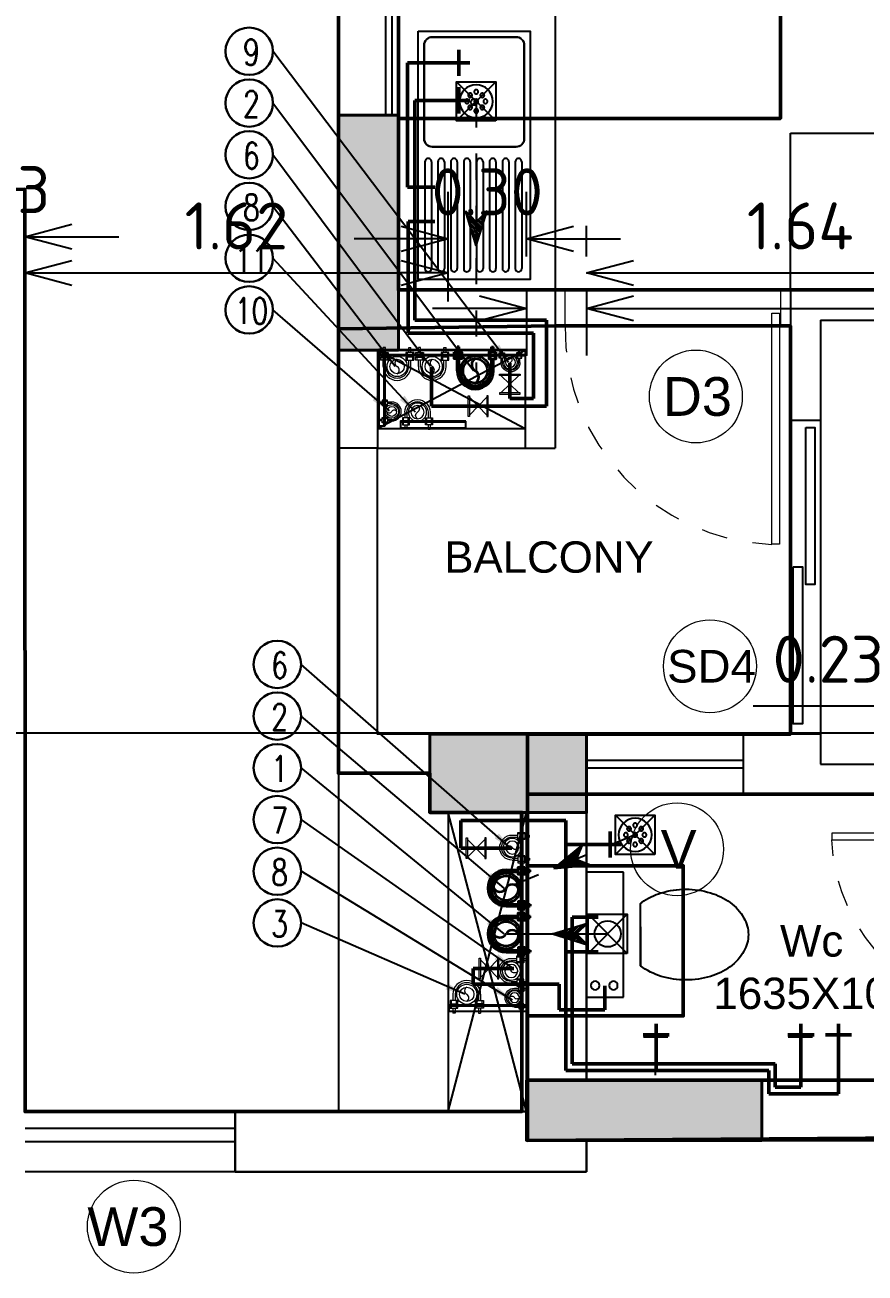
# Model space of a CAD drawing. Header units: inches. Extents: x 0 to 429, y 0 to 146.
# Drawn here: x 250.23 to 253.445, y 115.297 to 120.075 of the extents above; entities that cross this region are included whole.
import ezdxf
from ezdxf.enums import TextEntityAlignment as Align

# ---------------------------------------------------------------- set-up
doc = ezdxf.new("R2010")
doc.units = ezdxf.units.IN
doc.header["$MEASUREMENT"] = 0
doc.linetypes.add('Xr-4BHK-A-B-Typical-Sub$0$DASHED', pattern=[0.75, 0.5, -0.25])
doc.linetypes.add('Xr-4BHK-A-B-Typical-Sub$0$HIDDEN', pattern=[0.375, 0.25, -0.125])
doc.layers.get('DEFPOINTS').update_dxf_attribs({"lineweight": 18})
for name, color, linetype, lineweight in [('FLOOR01', 7, 'Continuous', 50), ('XR-4BHK-A-B-TYPICAL-SUB$0$1PL-CUT', 3, 'Continuous', 25), ('XR-4BHK-A-B-TYPICAL-SUB$0$1PL-SHAFT-PIPE-TEXT-50', 213, 'Continuous', 30), ('XR-4BHK-A-B-TYPICAL-SUB$0$DOOR', 34, 'Continuous', 20), ('XR-4BHK-A-B-TYPICAL-SUB$0$TOWER-COL', 1, 'Continuous', 40), ('XR-4BHK-A-B-TYPICAL-SUB$0$TOWER-COL-HATCH', 9, 'Continuous', 5), ('XR-4BHK-A-B-TYPICAL-SUB$0$WALL', 7, 'Continuous', 30)]:
    doc.layers.add(name, color=color, linetype=linetype, lineweight=lineweight)
for name, color, linetype in [('XR-4BHK-A-B-TYPICAL-SUB$0$1PL-DR-SOIL', 1, 'Continuous'), ('XR-4BHK-A-B-TYPICAL-SUB$0$1PL-DR-WASTE', 5, 'Xr-4BHK-A-B-Typical-Sub$0$DASHED'), ('XR-4BHK-A-B-TYPICAL-SUB$0$1PL-SHAFT-PIPE', 7, 'Continuous'), ('XR-4BHK-A-B-TYPICAL-SUB$0$ELE', 4, 'Continuous')]:
    doc.layers.add(name, color=color, linetype=linetype)
doc.layers.add('XR-4BHK-A-B-TYPICAL-SUB$0$SEWERARE LINE', color=7, linetype='Continuous', lineweight=35, true_color=0xca2d12)
doc.layers.add('XR-4BHK-A-B-TYPICAL-SUB$0$WATER SUPPLAY', color=7, linetype='Continuous', lineweight=0, true_color=0x00f000)
doc.styles.add('Sanvi Common', font='isocpeur.ttf')
doc.styles.add('Xr-4BHK-A-B-Typical-Sub$0$$0$DIM', font='arial.ttf', dxfattribs={"height": 4})
doc.styles.add('Xr-4BHK-A-B-Typical-Sub$0$$1$Standard', font='arial.ttf')
doc.styles.add('Xr-4BHK-A-B-Typical-Sub$0$AUDIT_D_080506184754-0', font='romans.shx')
doc.styles.add('Xr-4BHK-A-B-Typical-Sub$0$DIM', font='arial.ttf')
doc.styles.add('Xr-4BHK-A-B-Typical-Sub$0$Standard', font='ARIALN.TTF')
doc.dimstyles.new('Sanvi Common', dxfattribs={"dimtxt": 0.18, "dimasz": 0.18, "dimexe": 0.18, "dimexo": 0.0625, "dimgap": 0.09, "dimtad": 1, "dimzin": 0, "dimdsep": 46, "dimtxsty": 'Sanvi Common', "dimblk": 'OPEN30', "dimcen": 0.09, "dimclrd": 68, "dimclre": 68, "dimclrt": 40, "dimadec": 0, "dimazin": 0, "dimtfac": 1, "dimtofl": 0, "dimtmove": 0, "dimatfit": 3, "dimldrblk": 'OPEN30', "dimfxl": 1, "dimtolj": 1, "dimtzin": 0, "dimarcsym": 0})
doc.dimstyles.new('Xr-4BHK-A-B-Typical-Sub$0$DIM 75', dxfattribs={"dimtxt": 75, "dimasz": 75, "dimexe": 0.18, "dimexo": 0.0625, "dimgap": 0.09, "dimtad": 0, "dimtih": 1, "dimtoh": 1, "dimdec": 0, "dimzin": 0, "dimdsep": 46, "dimtxsty": 'Xr-4BHK-A-B-Typical-Sub$0$Standard', "dimcen": 0.09, "dimclrd": 256, "dimclre": 256, "dimclrt": 256, "dimadec": 0, "dimazin": 0, "dimtfac": 1, "dimtdec": 0, "dimtofl": 0, "dimtmove": 0, "dimatfit": 3, "dimfxl": 1, "dimtolj": 1, "dimtzin": 0, "dimarcsym": 0})

# ---------------------------------------------------------------- blocks, each defined once
blk = doc.blocks.new('Xr-4BHK-A-B-Typical-Sub$0$core typ')
at = {"layer": 'XR-4BHK-A-B-TYPICAL-SUB$0$ELE'}
for p, q in [((1665.4, 9885.4), (1665.4, 8590.5)), ((2085.4, 9735.2), (2085.4, 8590.5)), ((2385.4, 8590.7), (2085.4, 9735.2)), ((2085.4, 8590.5), (2385.4, 9735.2)), ((1270.4, 8590.5), (466.3, 8590.5)), ((1270.4, 8525.5), (466.3, 8525.5)), ((1270.4, 8475.5), (466.3, 8475.5)), ((1270.4, 8360), (466.3, 8360))]:
    blk.add_line(p, q, dxfattribs=at)
at = {"layer": 'XR-4BHK-A-B-TYPICAL-SUB$0$WALL'}
for p, q in [((2385.4, 8590.5), (2385.5, 9735.2)), ((2615.4, 9735.2), (2615.4, 8710.4)), ((1270.4, 8590.5), (1270.4, 8360.5)), ((2385.4, 8590.5), (1270.4, 8590.5)), ((2615, 8480), (2615, 8360.5)), ((2615, 8360.5), (1270.4, 8360.5))]:
    blk.add_line(p, q, dxfattribs=at)
blk = doc.blocks.new('*X182')
at = {"color": 0}
for p, q in [((3201.6, 1890), (3698.5, 1890)), ((3201.6, 1860), (3698.5, 1860)), ((3201.6, 1830), (3698.5, 1830)), ((3201.6, 1800), (3698.5, 1800)), ((3201.6, 1770), (3698.5, 1770)), ((3201.6, 1740), (3698.5, 1740)), ((3201.6, 1710), (3698.5, 1710)), ((3201.6, 1680), (3698.5, 1680)), ((3201.6, 1650), (3698.5, 1650)), ((3201.6, 1620), (3698.5, 1620)), ((3201.6, 1590), (3698.5, 1590)), ((3201.6, 1560), (3698.5, 1560)), ((3201.6, 1530), (3698.5, 1530)), ((3201.6, 1500), (3698.5, 1500)), ((3201.6, 1470), (3698.5, 1470)), ((3201.6, 1440), (3698.5, 1440))]:
    blk.add_line(p, q, dxfattribs=at)
blk = doc.blocks.new('Xr-4BHK-A-B-Typical-Sub$0$sink14')
blk.add_lwpolyline([(-577.5, -520), (-577.5, 0), (577.5, 0), (577.5, -520)], close=True)
for points in [[(-40.5, -64.5, 0.414214), (-78, -27), (-513, -27, 0.414214), (-550.5, -64.5), (-550.5, -455.5, 0.414214), (-513, -493), (-78, -493, 0.414214), (-40.5, -455.5)], [(-550.5, -455.5), (-550.5, -64.5, -0.414214), (-513, -27), (-78, -27, -0.414214), (-40.5, -64.5), (-40.5, -455.5, -0.414214), (-78, -493), (-513, -493, -0.414214)]]:
    blk.add_lwpolyline(points, format="xyb", close=True)
blk.add_circle((-248, -260), 15)
for centre, start, end in [((29.3, -53.8), 90, 270), ((526.2, -53.8), 270, 90), ((29.3, -113.8), 90, 270), ((526.2, -113.8), 270, 90), ((29.3, -173.8), 90, 270), ((526.2, -173.8), 270, 90), ((29.3, -233.8), 90, 270), ((526.2, -233.8), 270, 90), ((29.3, -293.8), 90, 270), ((526.2, -293.8), 270, 90), ((29.3, -353.8), 90, 270), ((526.2, -353.8), 270, 90), ((29.3, -413.8), 90, 270), ((526.2, -413.8), 270, 90), ((29.3, -473.8), 90, 270), ((526.2, -473.8), 270, 90)]:
    blk.add_arc(centre, 15, start, end)
blk.add_blockref('*X182', (-3172.3, -1928.8))
blk = doc.blocks.new('Xr-4BHK-A-B-Typical-Sub$0$1111')
for p, q in [((-6719.3, 24832.2), (-6719.3, 24832.2)), ((-6770.3, 24610.7), (-7008.8, 24610.7)), ((-6918.9, 24610.7), (-6770.3, 24610.7)), ((-7128.5, 24545.5), (-7128.5, 24404.3)), ((-6650.6, 24545.5), (-7128.5, 24545.5)), ((-6650.6, 24404.3), (-6650.6, 24545.5)), ((-7128.5, 24404.3), (-6650.6, 24404.3)), ((-6849.6, 24404.3), (-6849.6, 24404.3)), ((-6703, 24404.3), (-6703, 24404.3))]:
    blk.add_line(p, q)
at = {"extrusion": (0, 0, -1)}
for centre, major_axis, ratio, start_param, end_param in [((-6859.2, 24842), (-134, 134), 1, 6.126583, 6.550859), ((-6889.6, 24895.3), (90.6, 90.6), 1, -1.303122, -0.785398), ((-6889.6, 24895.3), (-90.6, 90.6), 1, 0.785398, 1.303122), ((-6919.9, 24842), (134, 134), 1, -0.267674, 0.156602), ((-6811.4, 24807.2), (175.8, 175.8), 1, 4.219591, 4.555787), ((-6967.7, 24807.2), (-175.8, 175.8), 1, 1.727398, 2.063595), ((-6735.9, 24784.5), (231.5, 231.5), 1, 3.926991, 4.219591), ((-7043.2, 24784.5), (231.5, 231.5), 1, 0.492798, 0.785398), ((-6735.9, 24784.5), (-231.5, 231.5), 1, 5.205187, 5.497787), ((-7043.2, 24784.5), (231.5, 231.5), 1, 0.785398, 1.077998), ((-6811.4, 24761.7), (-175.8, 175.8), 1, 4.868991, 5.205187), ((-6967.7, 24761.7), (-231.2, 91.4), 0.988951, 3.056609, 3.421062), ((-6859.2, 24726.9), (-134, 134), 1, 4.837165, 4.868991), ((-6694.7, 24507), (-11.5, 11.5), 1, 3.141593, 9.424778), ((-6694.7, 24437.2), (11.5, 11.5), 1, 1.570796326805002, 7.853981633984588)]:
    blk.add_ellipse(centre, major_axis=major_axis, ratio=ratio, start_param=start_param, end_param=end_param, dxfattribs=at)
blk = doc.blocks.new('Xr-4BHK-A-B-Typical-Sub$0$d-750')
at = {"layer": 'XR-4BHK-A-B-TYPICAL-SUB$0$DOOR'}
for p, q in [((0, 718.7), (0, 750)), ((0, 750), (115, 750)), ((115, 718.7), (0, 718.7)), ((115, 750), (115, 718.7)), ((0, 0), (0, 31.2)), ((0, 31.2), (115, 31.2)), ((115, 31.2), (115, 0)), ((115, 0), (0, 0))]:
    blk.add_line(p, q, dxfattribs=at)
blk.add_lwpolyline([(73.9, 34.2), (811.3, 34.2), (811.3, 59.2), (73.9, 59.2)], close=True, dxfattribs=at)
at = {"layer": 'XR-4BHK-A-B-TYPICAL-SUB$0$DOOR', "color": 8, "linetype": 'Xr-4BHK-A-B-Typical-Sub$0$HIDDEN', "extrusion": (0, 0, -1)}
blk.add_ellipse((125, 31.2), major_axis=(218.4, 652.1), ratio=0.99874, start_param=-0.33813, end_param=1.207251, dxfattribs=at)
blk = doc.blocks.new('Xr-4BHK-A-B-Typical-Sub$0$REV.CO.')
at = {"layer": 'XR-4BHK-A-B-TYPICAL-SUB$0$TOWER-COL-HATCH'}
for points in [[(459366.1, 8690), (459596.1, 8690), (459596.1, 9589.8), (459366.1, 9589.8)], [(459246.1, 7219.8), (459246.1, 6920), (458646.1, 6920), (458646.1, 7219.8)]]:
    blk.add_hatch(color=256, dxfattribs=at).paths.add_polyline_path(points)
h = blk.add_hatch(color=256, dxfattribs=at)
h.dxf.hatch_style = 1
h.paths.add_polyline_path([(458876.1, 5665), (458876.1, 5895), (457975.6, 5895), (457975.6, 5665)])
at = {"layer": 'XR-4BHK-A-B-TYPICAL-SUB$0$TOWER-COL'}
for points in [[(459366.1, 8690), (459596.1, 8690), (459596.1, 9589.8), (459366.1, 9589.8)], [(459246.1, 7219.8), (459246.1, 6920), (458646.1, 6920), (458646.1, 7219.8)], [(458876.1, 5895), (458876.1, 5665), (457975.6, 5665), (457975.6, 5895)]]:
    blk.add_lwpolyline(points, close=True, dxfattribs=at)
blk = doc.blocks.new('Xr-4BHK-A-B-Typical-Sub$0$$0$DOOR NO')
at = {"lineweight": 0}
blk.add_circle((0, 0), 10, dxfattribs=at)
at = {"style": 'Xr-4BHK-A-B-Typical-Sub$0$$0$DIM'}
blk.add_attdef('X1', text='', height=9, dxfattribs=at).set_placement((0, 0), align=Align.MIDDLE_CENTER)
blk = doc.blocks.new('_Open30')
at = {"color": 0, "linetype": 'ByBlock', "lineweight": -2}
for p, q in [((-1, 0.268), (0, 0)), ((0, 0), (-1, -0.268)), ((0, 0), (-1, 0))]:
    blk.add_line(p, q, dxfattribs=at)
blk = doc.blocks.new('*D241')
at = {"color": 68, "lineweight": -2, "transparency": 16777216}
for p, q in [((239.3242, 117.3204), (239.3242, 117.5456)), ((256.5442, 117.2963), (256.5442, 117.5456)), ((239.5042, 117.3656), (256.3642, 117.3656))]:
    blk.add_line(p, q, dxfattribs=at)
at = {"layer": 'DEFPOINTS', "color": 0, "transparency": 16777216}
for p in [(256.5442, 117.3656), (239.3242, 117.2579), (256.5442, 117.2338)]:
    blk.add_point(p, dxfattribs=at)
at = {"color": 68, "lineweight": -2, "transparency": 16777216, "xscale": 0.18, "yscale": 0.18, "zscale": 0.18, "rotation": 180}
blk.add_blockref('_Open30', (239.3242, 117.3656), dxfattribs=at)
at = {"color": 68, "lineweight": -2, "transparency": 16777216, "xscale": 0.18, "yscale": 0.18, "zscale": 0.18}
blk.add_blockref('_Open30', (256.5442, 117.3656), dxfattribs=at)
at = {"color": 40, "transparency": 16777216, "insert": (247.9342, 117.5456), "char_height": 0.18, "attachment_point": 5, "style": 'Sanvi Common'}
blk.add_mtext('\\A1;17.22', dxfattribs=at)
blk = doc.blocks.new('*D242')
at = {"color": 68, "lineweight": -2, "transparency": 16777216}
for p, q in [((256.5442, 117.2963), (256.5442, 117.6469)), ((256.7742, 117.3104), (256.7742, 117.6469)), ((256.3642, 117.4669), (253.0162, 117.4669)), ((256.9542, 117.4669), (257.1342, 117.4669))]:
    blk.add_line(p, q, dxfattribs=at)
at = {"layer": 'DEFPOINTS', "color": 0, "transparency": 16777216}
for p in [(256.7742, 117.4669), (256.5442, 117.2338), (256.7742, 117.2479)]:
    blk.add_point(p, dxfattribs=at)
at = {"color": 68, "lineweight": -2, "transparency": 16777216, "xscale": 0.18, "yscale": 0.18, "zscale": 0.18}
blk.add_blockref('_Open30', (256.5442, 117.4669), dxfattribs=at)
at = {"color": 68, "lineweight": -2, "transparency": 16777216, "xscale": 0.18, "yscale": 0.18, "zscale": 0.18, "rotation": 180}
blk.add_blockref('_Open30', (256.7742, 117.4669), dxfattribs=at)
at = {"color": 40, "transparency": 16777216, "insert": (253.3042, 117.6469), "char_height": 0.18, "attachment_point": 5, "style": 'Sanvi Common'}
blk.add_mtext('\\A1;0.23', dxfattribs=at)
blk = doc.blocks.new('*D287')
at = {"color": 68, "lineweight": -2, "transparency": 16777216}
for p, q in [((249.9988, 119.1879), (249.9988, 119.4441)), ((250.2288, 119.1879), (250.2288, 119.4441)), ((249.8188, 119.2641), (249.6388, 119.2641)), ((250.4088, 119.2641), (250.5888, 119.2641))]:
    blk.add_line(p, q, dxfattribs=at)
at = {"layer": 'DEFPOINTS', "color": 0, "transparency": 16777216}
for p in [(250.2288, 119.2641), (249.9988, 119.1254), (250.2288, 119.1254)]:
    blk.add_point(p, dxfattribs=at)
at = {"color": 68, "lineweight": -2, "transparency": 16777216, "xscale": 0.18, "yscale": 0.18, "zscale": 0.18}
blk.add_blockref('_Open30', (249.9988, 119.2641), dxfattribs=at)
at = {"color": 68, "lineweight": -2, "transparency": 16777216, "xscale": 0.18, "yscale": 0.18, "zscale": 0.18, "rotation": 180}
blk.add_blockref('_Open30', (250.2288, 119.2641), dxfattribs=at)
at = {"color": 40, "transparency": 16777216, "insert": (250.1138, 119.4441), "char_height": 0.18, "attachment_point": 5, "style": 'Sanvi Common'}
blk.add_mtext('\\A1;0.23', dxfattribs=at)
blk = doc.blocks.new('*D288')
at = {"color": 68, "lineweight": -2, "transparency": 16777216}
for p, q in [((250.2288, 119.1879), (250.2288, 119.3054)), ((251.8492, 119.1878), (251.8492, 119.3054)), ((250.4088, 119.1254), (251.6692, 119.1254))]:
    blk.add_line(p, q, dxfattribs=at)
at = {"layer": 'DEFPOINTS', "color": 0, "transparency": 16777216}
for p in [(250.2288, 119.1254), (251.8492, 119.1254), (251.8492, 119.1253)]:
    blk.add_point(p, dxfattribs=at)
at = {"color": 68, "lineweight": -2, "transparency": 16777216, "xscale": 0.18, "yscale": 0.18, "zscale": 0.18, "rotation": 180}
blk.add_blockref('_Open30', (250.2288, 119.1254), dxfattribs=at)
at = {"color": 68, "lineweight": -2, "transparency": 16777216, "xscale": 0.18, "yscale": 0.18, "zscale": 0.18}
blk.add_blockref('_Open30', (251.8492, 119.1254), dxfattribs=at)
at = {"color": 40, "transparency": 16777216, "insert": (251.039, 119.3054), "char_height": 0.18, "attachment_point": 5, "style": 'Sanvi Common'}
blk.add_mtext('\\A1;1.62', dxfattribs=at)
blk = doc.blocks.new('*D289')
at = {"color": 68, "lineweight": -2, "transparency": 16777216}
for p, q in [((251.8492, 119.0164), (251.8492, 119.4358)), ((252.1492, 119.1879), (252.1492, 119.4358)), ((251.6692, 119.2558), (251.4892, 119.2558)), ((252.3292, 119.2558), (252.5092, 119.2558))]:
    blk.add_line(p, q, dxfattribs=at)
at = {"layer": 'DEFPOINTS', "color": 0, "transparency": 16777216}
for p in [(252.1492, 119.2558), (252.1492, 119.1254), (251.8492, 118.9539)]:
    blk.add_point(p, dxfattribs=at)
at = {"color": 68, "lineweight": -2, "transparency": 16777216, "xscale": 0.18, "yscale": 0.18, "zscale": 0.18}
blk.add_blockref('_Open30', (251.8492, 119.2558), dxfattribs=at)
at = {"color": 68, "lineweight": -2, "transparency": 16777216, "xscale": 0.18, "yscale": 0.18, "zscale": 0.18, "rotation": 180}
blk.add_blockref('_Open30', (252.1492, 119.2558), dxfattribs=at)
at = {"color": 40, "transparency": 16777216, "insert": (251.9992, 119.4358), "char_height": 0.18, "attachment_point": 5, "style": 'Sanvi Common'}
blk.add_mtext('\\A1;0.30', dxfattribs=at)
blk = doc.blocks.new('*D290')
at = {"color": 68, "lineweight": -2, "transparency": 16777216}
for p, q in [((252.1492, 119.0629), (252.1492, 118.8099)), ((252.3792, 119.0629), (252.3792, 118.8099)), ((251.9692, 118.9899), (251.7892, 118.9899)), ((252.5592, 118.9899), (255.9072, 118.9899))]:
    blk.add_line(p, q, dxfattribs=at)
at = {"layer": 'DEFPOINTS', "color": 0, "transparency": 16777216}
for p in [(252.1492, 119.1254), (252.3792, 119.1254), (252.3792, 118.9899)]:
    blk.add_point(p, dxfattribs=at)
at = {"color": 68, "lineweight": -2, "transparency": 16777216, "xscale": 0.18, "yscale": 0.18, "zscale": 0.18}
blk.add_blockref('_Open30', (252.1492, 118.9899), dxfattribs=at)
at = {"color": 68, "lineweight": -2, "transparency": 16777216, "xscale": 0.18, "yscale": 0.18, "zscale": 0.18, "rotation": 180}
blk.add_blockref('_Open30', (252.3792, 118.9899), dxfattribs=at)
at = {"color": 40, "transparency": 16777216, "insert": (255.6192, 119.1699), "char_height": 0.18, "attachment_point": 5, "style": 'Sanvi Common'}
blk.add_mtext('\\A1;0.23', dxfattribs=at)
blk = doc.blocks.new('*D291')
at = {"color": 68, "lineweight": -2, "transparency": 16777216}
for p, q in [((252.3792, 119.1879), (252.3792, 119.3054)), ((254.0142, 119.1879), (254.0142, 119.3054)), ((252.5592, 119.1254), (253.8342, 119.1254))]:
    blk.add_line(p, q, dxfattribs=at)
at = {"layer": 'DEFPOINTS', "color": 0, "transparency": 16777216}
for p in [(252.3792, 119.1254), (254.0142, 119.1254), (254.0142, 119.1254)]:
    blk.add_point(p, dxfattribs=at)
at = {"color": 68, "lineweight": -2, "transparency": 16777216, "xscale": 0.18, "yscale": 0.18, "zscale": 0.18, "rotation": 180}
blk.add_blockref('_Open30', (252.3792, 119.1254), dxfattribs=at)
at = {"color": 68, "lineweight": -2, "transparency": 16777216, "xscale": 0.18, "yscale": 0.18, "zscale": 0.18}
blk.add_blockref('_Open30', (254.0142, 119.1254), dxfattribs=at)
at = {"color": 40, "transparency": 16777216, "insert": (253.1967, 119.3054), "char_height": 0.18, "attachment_point": 5, "style": 'Sanvi Common'}
blk.add_mtext('\\A1;1.64', dxfattribs=at)
blk = doc.blocks.new('Xr-4BHK-A-B-Typical-Sub$0$CI100')
at = {"layer": 'XR-4BHK-A-B-TYPICAL-SUB$0$SEWERARE LINE', "ltscale": 100}
for p, q in [((-74, 60.7), (-74, 11.5)), ((-66, 60.7), (-66, 11.5)), ((66, 60.7), (66, 11.5)), ((74, 60.7), (74, 11.5)), ((-78.9, 0), (-78.9, 11.5)), ((-61.1, 0), (-61.1, 11.5)), ((61.1, 0), (61.1, 11.5)), ((78.9, 0), (78.9, 11.5)), ((-78.9, -15.5), (-78.9, -4)), ((-74, 0), (-74, -4)), ((-74, -15.5), (-74, -37.3)), ((-74, -16.8), (-74, -37.3)), ((-66, -37.3), (-74, -37.3)), ((-66, 0), (-66, -4)), ((-66, -15.5), (-66, -37.3)), ((-66, -16.8), (-66, -37.3)), ((-61.1, -15.5), (-61.1, -4)), ((61.1, -15.5), (61.1, -4)), ((66, 0), (66, -4)), ((66, -15.5), (66, -37.3)), ((66, -16.8), (66, -37.3)), ((66, -37.3), (74, -37.3)), ((74, 0), (74, -4)), ((74, -15.5), (74, -37.3)), ((74, -16.8), (74, -37.3)), ((78.9, -15.5), (78.9, -4))]:
    blk.add_line(p, q, dxfattribs=at)
for points in [[(-85.4, 0), (-54.6, 0), (-54.6, 11.5), (-85.4, 11.5)], [(85.4, 0), (54.6, 0), (54.6, 11.5), (85.4, 11.5)], [(-85.4, -15.5), (-54.6, -15.5), (-54.6, -4), (-85.4, -4)], [(85.4, -15.5), (54.6, -15.5), (54.6, -4), (85.4, -4)]]:
    blk.add_lwpolyline(points, close=True, dxfattribs=at)
for radius in [60.7, 50]:
    blk.add_circle((0, 60.7), radius, dxfattribs=at)
for centre, radius, start, end in [((0, 60.7), 74, 0, 180), ((0, 60.7), 66, 0, 180), ((13.9, 85.7), 28.6, 119.0199, 240.9801), ((-13.9, 35.7), 28.6, 299.0199, 60.9801)]:
    blk.add_arc(centre, radius, start, end, dxfattribs=at)
blk = doc.blocks.new('Xr-4BHK-A-B-Typical-Sub$0$CI50')
at = {"layer": 'XR-4BHK-A-B-TYPICAL-SUB$0$WATER SUPPLAY', "ltscale": 100}
for p, q in [((-53.2, 2), (-53.2, 13.5)), ((-48.3, 35), (-48.3, 13.5)), ((-48.3, 2), (-48.3, -2)), ((-40.3, 35), (-40.3, 13.5)), ((-40.3, 2), (-40.3, -2)), ((-35.4, 2), (-35.4, 13.5)), ((35.4, 2), (35.4, 13.5)), ((40.3, 35), (40.3, 13.5)), ((40.3, 2), (40.3, -2)), ((48.3, 35), (48.3, 13.5)), ((48.3, 2), (48.3, -2)), ((53.2, 2), (53.2, 13.5)), ((-53.2, -13.5), (-53.2, -2)), ((-48.3, -13.5), (-48.3, -30.6)), ((-48.3, -14.8), (-48.3, -30.6)), ((-40.3, -30.6), (-48.3, -30.6)), ((-40.3, -13.5), (-40.3, -30.6)), ((-40.3, -14.8), (-40.3, -30.6)), ((-35.4, -13.5), (-35.4, -2)), ((35.4, -13.5), (35.4, -2)), ((40.3, -13.5), (40.3, -30.6)), ((40.3, -14.8), (40.3, -30.6)), ((40.3, -30.6), (48.3, -30.6)), ((48.3, -13.5), (48.3, -30.6)), ((48.3, -14.8), (48.3, -30.6)), ((53.2, -13.5), (53.2, -2))]:
    blk.add_line(p, q, dxfattribs=at)
at = {"layer": 'XR-4BHK-A-B-TYPICAL-SUB$0$WATER SUPPLAY', "ltscale": 100, "elevation": 0}
for points in [[(-57.9, 2), (-30.9, 2), (-30.9, 13.5), (-57.9, 13.5)], [(57.9, 2), (30.9, 2), (30.9, 13.5), (57.9, 13.5)], [(-57.9, -13.5), (-30.9, -13.5), (-30.9, -2), (-57.9, -2)], [(57.9, -13.5), (30.9, -13.5), (30.9, -2), (57.9, -2)]]:
    blk.add_lwpolyline(points, close=True, dxfattribs=at)
at = {"layer": 'XR-4BHK-A-B-TYPICAL-SUB$0$WATER SUPPLAY', "ltscale": 100}
for radius in [35, 25]:
    blk.add_circle((0, 35), radius, dxfattribs=at)
for centre, radius, start, end in [((0, 35), 48.3, 0, 180), ((0, 35), 40.3, 360, 180), ((6.9, 47.5), 14.3, 119.0199, 240.9801), ((-6.9, 22.5), 14.3, 299.0199, 60.9801)]:
    blk.add_arc(centre, radius, start, end, dxfattribs=at)
blk = doc.blocks.new('Xr-4BHK-A-B-Typical-Sub$0$A6')
at = {"linetype": 'Continuous', "lineweight": -3}
h = blk.add_hatch(dxfattribs=at)
h.set_pattern_fill('ANSI31', color=8, scale=51.850019, angle=269.9862, style=0)
h.set_pattern_definition([(314.9862146, (-3558.9815, 121585.5365), (4.58404006, 4.58183475), [])])
h.paths.add_polyline_path([(-42.5, 41.5), (0, 0), (-42.5, -41.5), (91.7, 0)])
for p, q in [((-42.5, 41.5), (0, 0)), ((91.7, 0), (-42.5, 41.5)), ((-42.5, -41.5), (0, 0)), ((0, 0), (91.7, 0)), ((91.7, 0), (-42.5, -41.5))]:
    blk.add_line(p, q, dxfattribs=at)
blk = doc.blocks.new('Xr-4BHK-A-B-Typical-Sub$0$FT 100')
at = {"linetype": 'Continuous'}
blk.add_ellipse((0, 0), major_axis=(63.4, -2.9), ratio=1, start_param=0.046079, end_param=6.329264, dxfattribs=at)
for centre in [(-36.7, 0), (-23.3, 23.3), (0, 35.4), (0, 0), (23.3, 23.3), (36.7, 0), (-23.3, -23.3), (0, -35.4), (23.3, -23.3)]:
    blk.add_ellipse(centre, major_axis=(7.97, 0), ratio=1)
blk = doc.blocks.new('Xr-4BHK-A-B-Typical-Sub$0$P-VALVE')
at = {"linetype": 'Continuous'}
for p, q in [((-19.7, 19), (19.7, 19)), ((-19.7, 16.4), (-19.7, 19)), ((19.7, 16.4), (-19.7, 16.4)), ((-17, -16.4), (17, 16.4)), ((-17, 16.4), (17, -16.4)), ((19.7, 19), (19.7, 16.4)), ((19.7, -16.4), (-19.7, -16.4)), ((-19.7, -16.4), (-19.7, -19)), ((-19.7, -19), (19.7, -19)), ((19.7, -19), (19.7, -16.4))]:
    blk.add_line(p, q, dxfattribs=at)
blk = doc.blocks.new('Xr-4BHK-A-B-Typical-Sub$0$A$C14D55273')
at = {"layer": 'XR-4BHK-A-B-TYPICAL-SUB$0$WATER SUPPLAY', "lineweight": 50}
for p, q in [((11894.6, -10860.6), (11894.6, -10960.6)), ((11852.1, -10910.6), (12090, -10910.6)), ((12090, -10910.6), (12090.3, -11386)), ((11894.6, -11004.2), (11894.6, -11104.2)), ((11852.1, -11054.2), (12062.8, -11054.2)), ((12062.8, -11054.2), (12062.8, -11895.6)), ((11985.9, -11386), (12090.3, -11386)), ((11985.9, -11518.2), (12087.9, -11518.2)), ((12087.9, -11518.2), (12088.1, -11945.6)), ((12062.8, -11895.6), (11558.9, -11895.6)), ((11558.9, -11895.6), (11558.9, -12224.8)), ((12088.1, -11945.6), (11607.9, -11945.6)), ((11607.9, -12195.3), (11607.9, -11945.6)), ((11698.6, -12059.7), (11698.6, -12195.3)), ((11998.2, -12075.3), (11998.2, -12224.8)), ((11998.2, -12224.8), (11558.9, -12224.8)), ((11698.6, -12195.3), (11607.9, -12195.3)), ((11315.4, -13852.7), (11315.4, -13952.7)), ((11886.6, -13810.6), (11485.1, -13810.6)), ((11485.1, -13810.6), (11485.1, -14767.6)), ((11886.6, -13916.8), (11886.6, -13810.6)), ((11272.9, -13902.7), (11485.1, -13902.7)), ((11691.7, -13916.8), (11886.6, -13916.8)), ((11360.5, -14180.9), (11460.1, -14180.9)), ((11460.1, -14180.9), (11460.1, -14742.6)), ((11360.5, -14313.1), (11485.1, -14313.1)), ((11683.5, -14377.4), (11838.5, -14377.4)), ((11838.5, -14377.4), (11838.5, -14436.9)), ((11335.1, -14442.9), (11335.1, -14535.9)), ((11510.1, -14436.9), (11510.1, -14535.9)), ((11838.5, -14436.9), (11510.1, -14436.9)), ((11335.1, -14535.9), (11510.1, -14535.9)), ((10441.1, -14588.7), (10441.1, -14856.9)), ((10584.7, -14588.7), (10584.7, -14831.9)), ((11139.1, -14588.7), (11139.1, -14767.6)), ((10491.1, -14631.2), (10391.1, -14631.2)), ((10634.7, -14631.2), (10534.7, -14631.2)), ((11189.1, -14631.2), (11089.1, -14631.2)), ((11460.1, -14742.6), (10682.8, -14742.6)), ((10682.8, -14831.9), (10682.8, -14742.6)), ((11485.1, -14767.6), (10707.8, -14767.6)), ((10707.8, -14856.9), (10707.8, -14767.6)), ((10682.8, -14831.9), (10584.7, -14831.9)), ((10707.8, -14856.9), (10441.1, -14856.9))]:
    blk.add_line(p, q, dxfattribs=at)
at = {"layer": 'XR-4BHK-A-B-TYPICAL-SUB$0$WATER SUPPLAY', "lineweight": 50, "xscale": 2.000000000000041, "yscale": 2.000000000000041, "zscale": 2.000000000000041}
for p, rotation in [((11698.6, -12140.6), 180.0000115776376), ((11820.2, -12224.8), 90.00001157763748), ((11827.4, -13916.8), 90.00001157763748), ((11778.7, -14377.4), 90.00001157763748)]:
    blk.add_blockref('Xr-4BHK-A-B-Typical-Sub$0$P-VALVE', p, dxfattribs=dict(at, rotation=rotation))
blk = doc.blocks.new('Xr-4BHK-A-B-Typical-Sub$0$A$C2521575D')
at = {"layer": 'XR-4BHK-A-B-TYPICAL-SUB$0$1PL-CUT'}
for p, q in [((20731.4, 21566.6), (20581.4, 21416.6)), ((20581.4, 21566.6), (20731.4, 21416.6)), ((21339.7, 18758.9), (21189.7, 18608.9)), ((21189.7, 18758.9), (21339.7, 18608.9)), ((21234.7, 18380), (21084.7, 18230)), ((21084.7, 18380), (21234.7, 18230))]:
    blk.add_line(p, q, dxfattribs=at)
for points in [[(20731.4, 21416.6), (20581.4, 21416.6), (20581.4, 21566.6), (20731.4, 21566.6)], [(21339.7, 18608.9), (21189.7, 18608.9), (21189.7, 18758.9), (21339.7, 18758.9)], [(21234.7, 18230), (21084.7, 18230), (21084.7, 18380), (21234.7, 18380)]]:
    blk.add_lwpolyline(points, close=True, dxfattribs=at)
at = {"layer": 'XR-4BHK-A-B-TYPICAL-SUB$0$1PL-DR-SOIL', "ltscale": 6}
blk.add_line((20774.4, 18305, 0), (21160, 18305), dxfattribs=at)
blk.add_circle((21159.7, 18305), 50, dxfattribs=at)
at = {"layer": 'XR-4BHK-A-B-TYPICAL-SUB$0$1PL-DR-WASTE', "ltscale": 0.015}
for p, q in [((20656.4, 21491.6), (20656.4, 20460.2)), ((21264.7, 18683.9), (20774.4, 18480.6, 0))]:
    blk.add_line(p, q, dxfattribs=at)
at = {"layer": 'XR-4BHK-A-B-TYPICAL-SUB$0$1PL-SHAFT-PIPE'}
for p, q in [((20304.5, 20249.9), (20304.5, 20542.1)), ((20848, 20521.1), (20283.5, 20521.1)), ((20616.8, 20263.3), (20367, 20263.3)), ((20831.6, 18008), (20831.6, 18771.8)), ((20552.6, 18029), (20852.6, 18029))]:
    blk.add_line(p, q, dxfattribs=at)
for points in [[(20848, 20517.1), (20283.5, 20517.1), (20283.5, 20542.1), (20848, 20542.1)], [(20308.5, 20249.9), (20308.5, 20542.1), (20283.5, 20542.1), (20283.5, 20249.9)], [(20616.8, 20267.3), (20367, 20267.3), (20367, 20242.3), (20616.8, 20242.3)], [(20827.6, 18008), (20827.6, 18771.8), (20852.6, 18771.8), (20852.6, 18008)], [(20552.6, 18033), (20852.6, 18033), (20852.6, 18008), (20552.6, 18008)]]:
    blk.add_lwpolyline(points, close=True, dxfattribs=at)
at = {"layer": 'XR-4BHK-A-B-TYPICAL-SUB$0$1PL-SHAFT-PIPE-TEXT-50'}
for centre in [(19787.6, 21683.3), (19787.6, 21485.3), (19787.6, 21287.3), (19787.6, 21089.3), (19787.6, 20891.3), (19787.6, 20693.4), (19895.3, 19336.7), (19895.3, 19138.7), (19895.3, 18940.7), (19895.3, 18742.7), (19895.3, 18544.7), (19895.3, 18346.7)]:
    blk.add_circle(centre, 90.6, dxfattribs=at)
at = {"layer": 'XR-4BHK-A-B-TYPICAL-SUB$0$1PL-DR-SOIL', "ltscale": 6, "extrusion": (7.24768e-22, 1.64894e-08, 1), "xscale": -1, "rotation": 359.986214620394}
for p in [(21039.6, 18304.8, 0), (21040.1, 18305, 0)]:
    blk.add_blockref('Xr-4BHK-A-B-Typical-Sub$0$A6', p, dxfattribs=at)
at = {"layer": 'XR-4BHK-A-B-TYPICAL-SUB$0$1PL-DR-WASTE', "ltscale": 0.75, "xscale": -1, "rotation": 90}
for p in [(20656.4, 21491.6), (21264.7, 18683.9)]:
    blk.add_blockref('Xr-4BHK-A-B-Typical-Sub$0$FT 100', p, dxfattribs=at)
at = {"layer": 'XR-4BHK-A-B-TYPICAL-SUB$0$1PL-DR-WASTE', "ltscale": 0.015, "extrusion": (-1.64894e-08, 7.21301e-22, 1), "xscale": -1, "rotation": 89.986214620394}
blk.add_blockref('Xr-4BHK-A-B-Typical-Sub$0$A6', (20656.4, 21030.3, 0), dxfattribs=at)
at = {"layer": 'XR-4BHK-A-B-TYPICAL-SUB$0$1PL-DR-WASTE', "ltscale": 0.015, "extrusion": (-6.29674e-09, 1.52358e-08, 1), "xscale": -0.9999999999999992, "rotation": 22.50699164902677}
blk.add_blockref('Xr-4BHK-A-B-Typical-Sub$0$A6', (21038.5, 18590.1, 0), dxfattribs=at)
at = {"layer": 'XR-4BHK-A-B-TYPICAL-SUB$0$1PL-SHAFT-PIPE'}
for name, p, xscale, yscale, zscale, rotation in [('Xr-4BHK-A-B-Typical-Sub$0$CI50', (20353.7, 20515.2), 1.099999999976717, 1.099999999976717, 1.099999999976717, 180), ('Xr-4BHK-A-B-Typical-Sub$0$CI50', (20488.1, 20515.2), 1.099999999976717, 1.099999999976717, 1.099999999976717, 180), ('Xr-4BHK-A-B-Typical-Sub$0$CI100', (20652.9, 20517.1), 0.940500000026077, 0.940500000026077, 0.940500000026077, 180), ('Xr-4BHK-A-B-Typical-Sub$0$CI50', (20787.7, 20518.6), -0.75, 0.75, 0.75, 180), ('Xr-4BHK-A-B-Typical-Sub$0$CI50', (20307, 20304.6), 0.75, 0.75, 0.75, 270), ('Xr-4BHK-A-B-Typical-Sub$0$CI100', (20827.6, 18480.4, 0), 0.9405000000042492, 0.9405000000042492, 0.9405000000042492, 90), ('Xr-4BHK-A-B-Typical-Sub$0$CI100', (20827.6, 18304.8, 0), 0.9405000000042492, 0.9405000000042492, 0.9405000000042492, 90), ('Xr-4BHK-A-B-Typical-Sub$0$CI50', (20829.1, 18061), -0.75, 0.75, 0.75, 90)]:
    blk.add_blockref(name, p, dxfattribs=dict(at, xscale=xscale, yscale=yscale, zscale=zscale, rotation=rotation))
at = {"layer": 'XR-4BHK-A-B-TYPICAL-SUB$0$1PL-SHAFT-PIPE', "xscale": -1}
blk.add_blockref('Xr-4BHK-A-B-Typical-Sub$0$CI50', (20431.7, 20267), dxfattribs=at)
at = {"layer": 'XR-4BHK-A-B-TYPICAL-SUB$0$1PL-SHAFT-PIPE', "xscale": -1, "rotation": 90}
for p in [(20829.6, 18635.2), (20825.7, 18163)]:
    blk.add_blockref('Xr-4BHK-A-B-Typical-Sub$0$CI50', p, dxfattribs=at)
at = {"layer": 'XR-4BHK-A-B-TYPICAL-SUB$0$1PL-SHAFT-PIPE', "xscale": 1.099999999976717, "yscale": 1.099999999976717, "zscale": 1.099999999976717}
blk.add_blockref('Xr-4BHK-A-B-Typical-Sub$0$CI50', (20620.3, 18035.2), dxfattribs=at)
at = {"layer": 'XR-4BHK-A-B-TYPICAL-SUB$0$WATER SUPPLAY', "xscale": -1}
blk.add_blockref('Xr-4BHK-A-B-Typical-Sub$0$A$C14D55273', (32483.9, 32549.6), dxfattribs=at)
at = {"layer": 'XR-4BHK-A-B-TYPICAL-SUB$0$1PL-SHAFT-PIPE-TEXT-50', "style": 'Xr-4BHK-A-B-Typical-Sub$0$AUDIT_D_080506184754-0', "width": 0.75}
for s, p in [('9', (19796.2, 21629.6)), ('2', (19796.2, 21431.7)), ('6', (19796.2, 21233.7)), ('8', (19796.2, 21035.7)), ('11', (19796.2, 20837.7)), ('10', (19796.2, 20639.7)), ('6', (19903.9, 19283)), ('2', (19903.9, 19085)), ('1', (19903.9, 18887.1)), ('7', (19903.9, 18689.1)), ('8', (19903.9, 18491.1)), ('3', (19903.9, 18293.1))]:
    blk.add_text(s, height=100, dxfattribs=at).set_placement(p, align=Align.CENTER)
at = {"layer": 'XR-4BHK-A-B-TYPICAL-SUB$0$1PL-SHAFT-PIPE-TEXT-50'}
for points in [[(20780.4, 20492.3), (19878.2, 21683.3)], [(20645.6, 20460.2), (19878.2, 21485.3)], [(20480.9, 20476.7), (19878.2, 21287.3)], [(20346.4, 20476.7), (19878.2, 21089.3)], [(20424.4, 20302), (19878.2, 20891.3)], [(20324.5, 20306.8), (19878.2, 20693.4)], [(20791.6, 18630.4), (19985.9, 19336.7)], [(20763.2, 18480.4, 0), (19985.9, 19138.7, 0)], [(20763.2, 18304.8, 0), (19985.9, 18940.7, 0)], [(20795.5, 18174.6), (19985.9, 18742.7)], [(20795.5, 18051.5), (19985.9, 18544.7)], [(20613, 18073.7), (19985.9, 18346.7)]]:
    blk.add_leader(points, dimstyle='Xr-4BHK-A-B-Typical-Sub$0$DIM 75', dxfattribs=at)

msp = doc.modelspace()

# ---------------------------------------------------------------- linework, layer by layer
for p, q in [((252.2592, 121.3803), (252.2592, 119.0603)), ((251.4292, 121.1953), (251.4292, 119.7299)), ((251.6092, 121.1953), (251.6092, 119.7299)), ((251.6342, 121.1953), (251.6342, 119.7299)), ((251.6592, 121.1953), (251.6592, 119.7299)), ((253.1592, 119.6603), (255.1092, 119.6603)), ((253.1592, 119.0603), (253.1592, 119.6603)), ((251.6592, 119.0603), (252.2592, 119.0603)), ((252.2592, 119.0603), (252.2592, 118.4553)), ((253.1592, 119.0603), (255.1092, 119.0603)), ((253.1592, 119.0603), (253.1592, 118.5603)), ((252.2592, 118.9223), (253.1592, 118.9223)), ((253.2742, 118.9453), (255.1092, 118.9453)), ((253.2742, 118.9453), (253.2742, 118.5603)), ((251.4292, 118.8301), (251.4292, 118.4553)), ((251.5792, 118.8303), (252.1442, 118.8303)), ((251.5792, 118.8303), (252.1442, 118.5303)), ((251.5792, 118.5303), (252.1442, 118.8303)), ((251.5792, 118.8301), (251.5792, 118.4553)), ((252.1442, 118.8303), (252.1442, 118.4553)), ((251.5792, 118.5303), (252.1442, 118.5303)), ((253.2742, 118.5603), (253.1592, 118.5603)), ((253.1592, 118.5603), (253.1592, 117.3603)), ((253.2742, 118.5603), (253.2742, 117.3603)), ((251.5792, 118.4553), (251.4288, 118.4553)), ((251.5788, 118.4553), (252.1442, 118.4553)), ((252.1442, 118.4553), (252.2592, 118.4553)), ((252.3792, 117.3603), (252.9792, 117.3603)), ((252.9792, 117.1303), (252.9792, 117.3603)), ((253.2742, 117.3603), (252.9792, 117.3603)), ((253.2742, 117.3603), (253.2742, 117.2453)), ((252.3792, 117.2603), (252.9792, 117.2603)), ((253.2742, 117.2453), (254.1292, 117.2453)), ((252.9792, 117.2303), (252.3792, 117.2303)), ((252.9792, 117.1303), (252.3792, 117.1303)), ((252.9792, 117.1303), (254.0142, 117.1303)), ((252.6904, 116.2001), (252.5965, 116.2001)), ((252.6435, 116.0553), (252.6435, 116.2246)), ((253.2441, 116.2001), (253.1502, 116.2001)), ((253.1972, 116.0553), (253.1972, 116.2246)), ((252.3792, 116.0353), (254.0142, 116.0353)), ((252.1492, 115.8053), (254.2092, 115.8053))]:
    msp.add_line(p, q)
for points in [[(253.2182, 118.5333), (253.2532, 118.5333), (253.2532, 117.9333), (253.2182, 117.9333)], [(253.1702, 118.0002), (253.2052, 118.0002), (253.2052, 117.4002), (253.1702, 117.4002)]]:
    msp.add_lwpolyline(points, close=True)
for points in [[(251.7792, 117.2103), (251.4292, 117.2103), (251.4288, 118.4553)], [(251.7871, 117.3603), (251.5792, 117.3603), (251.5788, 118.4553)]]:
    msp.add_lwpolyline(points)
at = {"layer": 'FLOOR01', "color": 246}
msp.add_line((252.3275, 119.0607), (253.1525, 119.0607), dxfattribs=at)
at = {"layer": 'FLOOR01', "color": 181}
msp.add_lwpolyline([(256.2284, 128.1206), (251.4292, 128.1206), (251.4292, 123.5606), (250.8292, 123.5606), (250.8292, 121.8656), (251.4292, 121.8656), (251.4292, 117.2105), (251.7792, 117.2106), (251.7792, 117.0604), (252.132, 117.0604), (252.1311, 115.9157), (250.2301, 115.9157), (250.2297, 119.4459), (245.6384, 119.4454)], dxfattribs=at)
at = {"layer": 'FLOOR01', "color": 230}
msp.add_lwpolyline([(256.2242, 128.1206), (251.4292, 128.1205), (251.4292, 123.5605), (250.8292, 123.5605), (250.8292, 121.8655), (251.4293, 121.8655), (251.4293, 118.9117), (252.2592, 118.9226), (253.1592, 118.9225), (253.1592, 117.3605), (252.1527, 117.36), (252.1527, 115.8053), (256.7747, 115.8372)], dxfattribs=at)
at = {"layer": 'FLOOR01', "color": 150}
msp.add_lwpolyline([(251.6592, 121.8652), (254.9942, 121.8652), (254.9942, 119.0606), (251.6592, 119.0606)], close=True, dxfattribs=at)
at = {"layer": 'FLOOR01', "color": 103}
msp.add_lwpolyline([(251.6592, 121.1956), (253.1212, 121.1956), (253.1212, 119.7166), (251.6592, 119.7166)], close=True, dxfattribs=at)
at = {"layer": 'FLOOR01', "color": 81}
msp.add_lwpolyline([(254.0177, 117.1306), (252.1527, 117.1306), (252.1527, 116.0354), (254.0177, 116.0354)], close=True, dxfattribs=at)
at = {"layer": 'FLOOR01', "color": 128}
msp.add_lwpolyline([(252.1527, 116.8565), (252.7492, 116.8565), (252.7492, 116.2815), (252.1527, 116.2815)], close=True, dxfattribs=at)

# ---------------------------------------------------------------- block references
at = {"xscale": 0.001, "yscale": 0.001, "zscale": 0.001}
for name, p in [('Xr-4BHK-A-B-Typical-Sub$0$A$C2521575D', (231.3004, 98.2906)), ('Xr-4BHK-A-B-Typical-Sub$0$core typ', (249.7638, 107.3248))]:
    msp.add_blockref(name, p, dxfattribs=at)
at = {"extrusion": (0, 0, -1), "xscale": 0.001, "yscale": 0.001, "zscale": -0.001}
msp.add_blockref('Xr-4BHK-A-B-Typical-Sub$0$REV.CO.', (-711.0253, 110.1401), dxfattribs=at)
at = {"extrusion": (0, 0, -1)}
for name, p, xscale, yscale, zscale, rotation in [('Xr-4BHK-A-B-Typical-Sub$0$sink14', (-252.1631, 119.5753), -0.0008229600004851826, 0.0008229600004851824, -0.0008229600004851826, 90.00000051872122), ('Xr-4BHK-A-B-Typical-Sub$0$d-750', (-254.1292, 117.0153), -0.001000064621199272, 0.001000064621199272, -0.001000064621199272, 180), ('Xr-4BHK-A-B-Typical-Sub$0$1111', (-227.9749, 109.7033), -0.001000000000000001, 0.001000000000000001, -0.001000000000000001, 90.00000010672167)]:
    msp.add_blockref(name, p, dxfattribs=dict(at, xscale=xscale, yscale=yscale, zscale=zscale, rotation=rotation))
at = {"xscale": -0.001199999997392297, "yscale": 0.001199999997392297, "zscale": 0.001199999997392297, "rotation": 90.00000005280496}
msp.add_blockref('Xr-4BHK-A-B-Typical-Sub$0$d-750', (253.1592, 119.0603), dxfattribs=at)
ref = msp.add_blockref('Xr-4BHK-A-B-Typical-Sub$0$$0$DOOR NO', (252.7974, 118.6526), dxfattribs=dict(xscale=0.01778, yscale=0.01778, zscale=0.01778))
ref.add_attrib('X1', 'D3', dxfattribs={"height": 0.14817, "style": 'Xr-4BHK-A-B-Typical-Sub$0$$1$Standard'}).set_placement((252.8033, 118.6526), align=Align.MIDDLE_CENTER)
ref = msp.add_blockref('Xr-4BHK-A-B-Typical-Sub$0$$0$DOOR NO', (252.8513, 117.6201), dxfattribs=dict(xscale=0.01778, yscale=0.01778, zscale=0.01778))
ref.add_attrib('X1', 'SD4', dxfattribs={"height": 0.125, "style": 'Xr-4BHK-A-B-Typical-Sub$0$$1$Standard'}).set_placement((252.8573, 117.6201), align=Align.MIDDLE_CENTER)
ref = msp.add_blockref('Xr-4BHK-A-B-Typical-Sub$0$$0$DOOR NO', (252.7255, 116.9197), dxfattribs=dict(xscale=0.01778, yscale=0.01778, zscale=0.01778))
ref.add_attrib('X1', 'V', dxfattribs={"height": 0.1482, "style": 'Xr-4BHK-A-B-Typical-Sub$0$$1$Standard'}).set_placement((252.7315, 116.9197), align=Align.MIDDLE_CENTER)
ref = msp.add_blockref('Xr-4BHK-A-B-Typical-Sub$0$$0$DOOR NO', (250.6466, 115.4753), dxfattribs=dict(xscale=0.01778000000000066, yscale=0.01778000000000066, zscale=0.01778000000000066))
ref.add_attrib('X1', 'W3 ', dxfattribs={"height": 0.14817, "style": 'Xr-4BHK-A-B-Typical-Sub$0$$1$Standard'}).set_placement((250.6526, 115.4753), align=Align.MIDDLE_CENTER)

# ---------------------------------------------------------------- texts
at = {"style": 'Xr-4BHK-A-B-Typical-Sub$0$DIM'}
for s, p in [('BALCONY', (251.8347, 117.978)), ('Wc', (253.1195, 116.5086)), ('Wc', (253.1195, 116.5086)), ('1635X1095', (252.8649, 116.3081))]:
    msp.add_text(s, height=0.12, dxfattribs=at).set_placement(p)
at = {"layer": 'FLOOR01', "color": 81, "style": 'Xr-4BHK-A-B-Typical-Sub$0$DIM'}
msp.add_text('Wc', height=0.12, dxfattribs=at).set_placement((253.1195, 116.509))

# ---------------------------------------------------------------- dimensions: what is measured, and where the dimension line sits
at = {"color": 2}
for base, p1, p2, picture, middle in [((250.2288, 119.2641), (249.9988, 119.1254), (250.2288, 119.1254), '*D287', (250.1138, 119.2641)), ((252.1492, 119.2558), (251.8492, 118.9539), (252.1492, 119.1254), '*D289', (251.9992, 119.2558)), ((252.3792, 118.9899), (252.1492, 119.1254), (252.3792, 119.1254), '*D290', (255.6192, 118.9899)), ((256.7742, 117.4669), (256.5442, 117.2338), (256.7742, 117.2479), '*D242', (253.3042, 117.4669))]:
    dim = msp.add_linear_dim(base=base, p1=p1, p2=p2, dimstyle='Sanvi Common', dxfattribs=at)
    dim.commit()
    dim.dimension.update_dxf_attribs({"geometry": picture, "text_midpoint": middle, "dimtype": 160})
for base, p1, p2, picture, middle in [((251.8492, 119.1254), (250.2288, 119.1254), (251.8492, 119.1253), '*D288', (251.039, 119.3054)), ((254.01423, 119.12536), (252.37922, 119.12536), (254.01423, 119.12536), '*D291', (253.19672, 119.30536)), ((256.5442, 117.3656), (239.3242, 117.2579), (256.5442, 117.2338), '*D241', (247.9342, 117.5456))]:
    dim = msp.add_linear_dim(base=base, p1=p1, p2=p2, dimstyle='Sanvi Common', dxfattribs=at)
    dim.commit()
    dim.dimension.update_dxf_attribs({"geometry": picture, "text_midpoint": middle})

doc.saveas('drawing.dxf')
